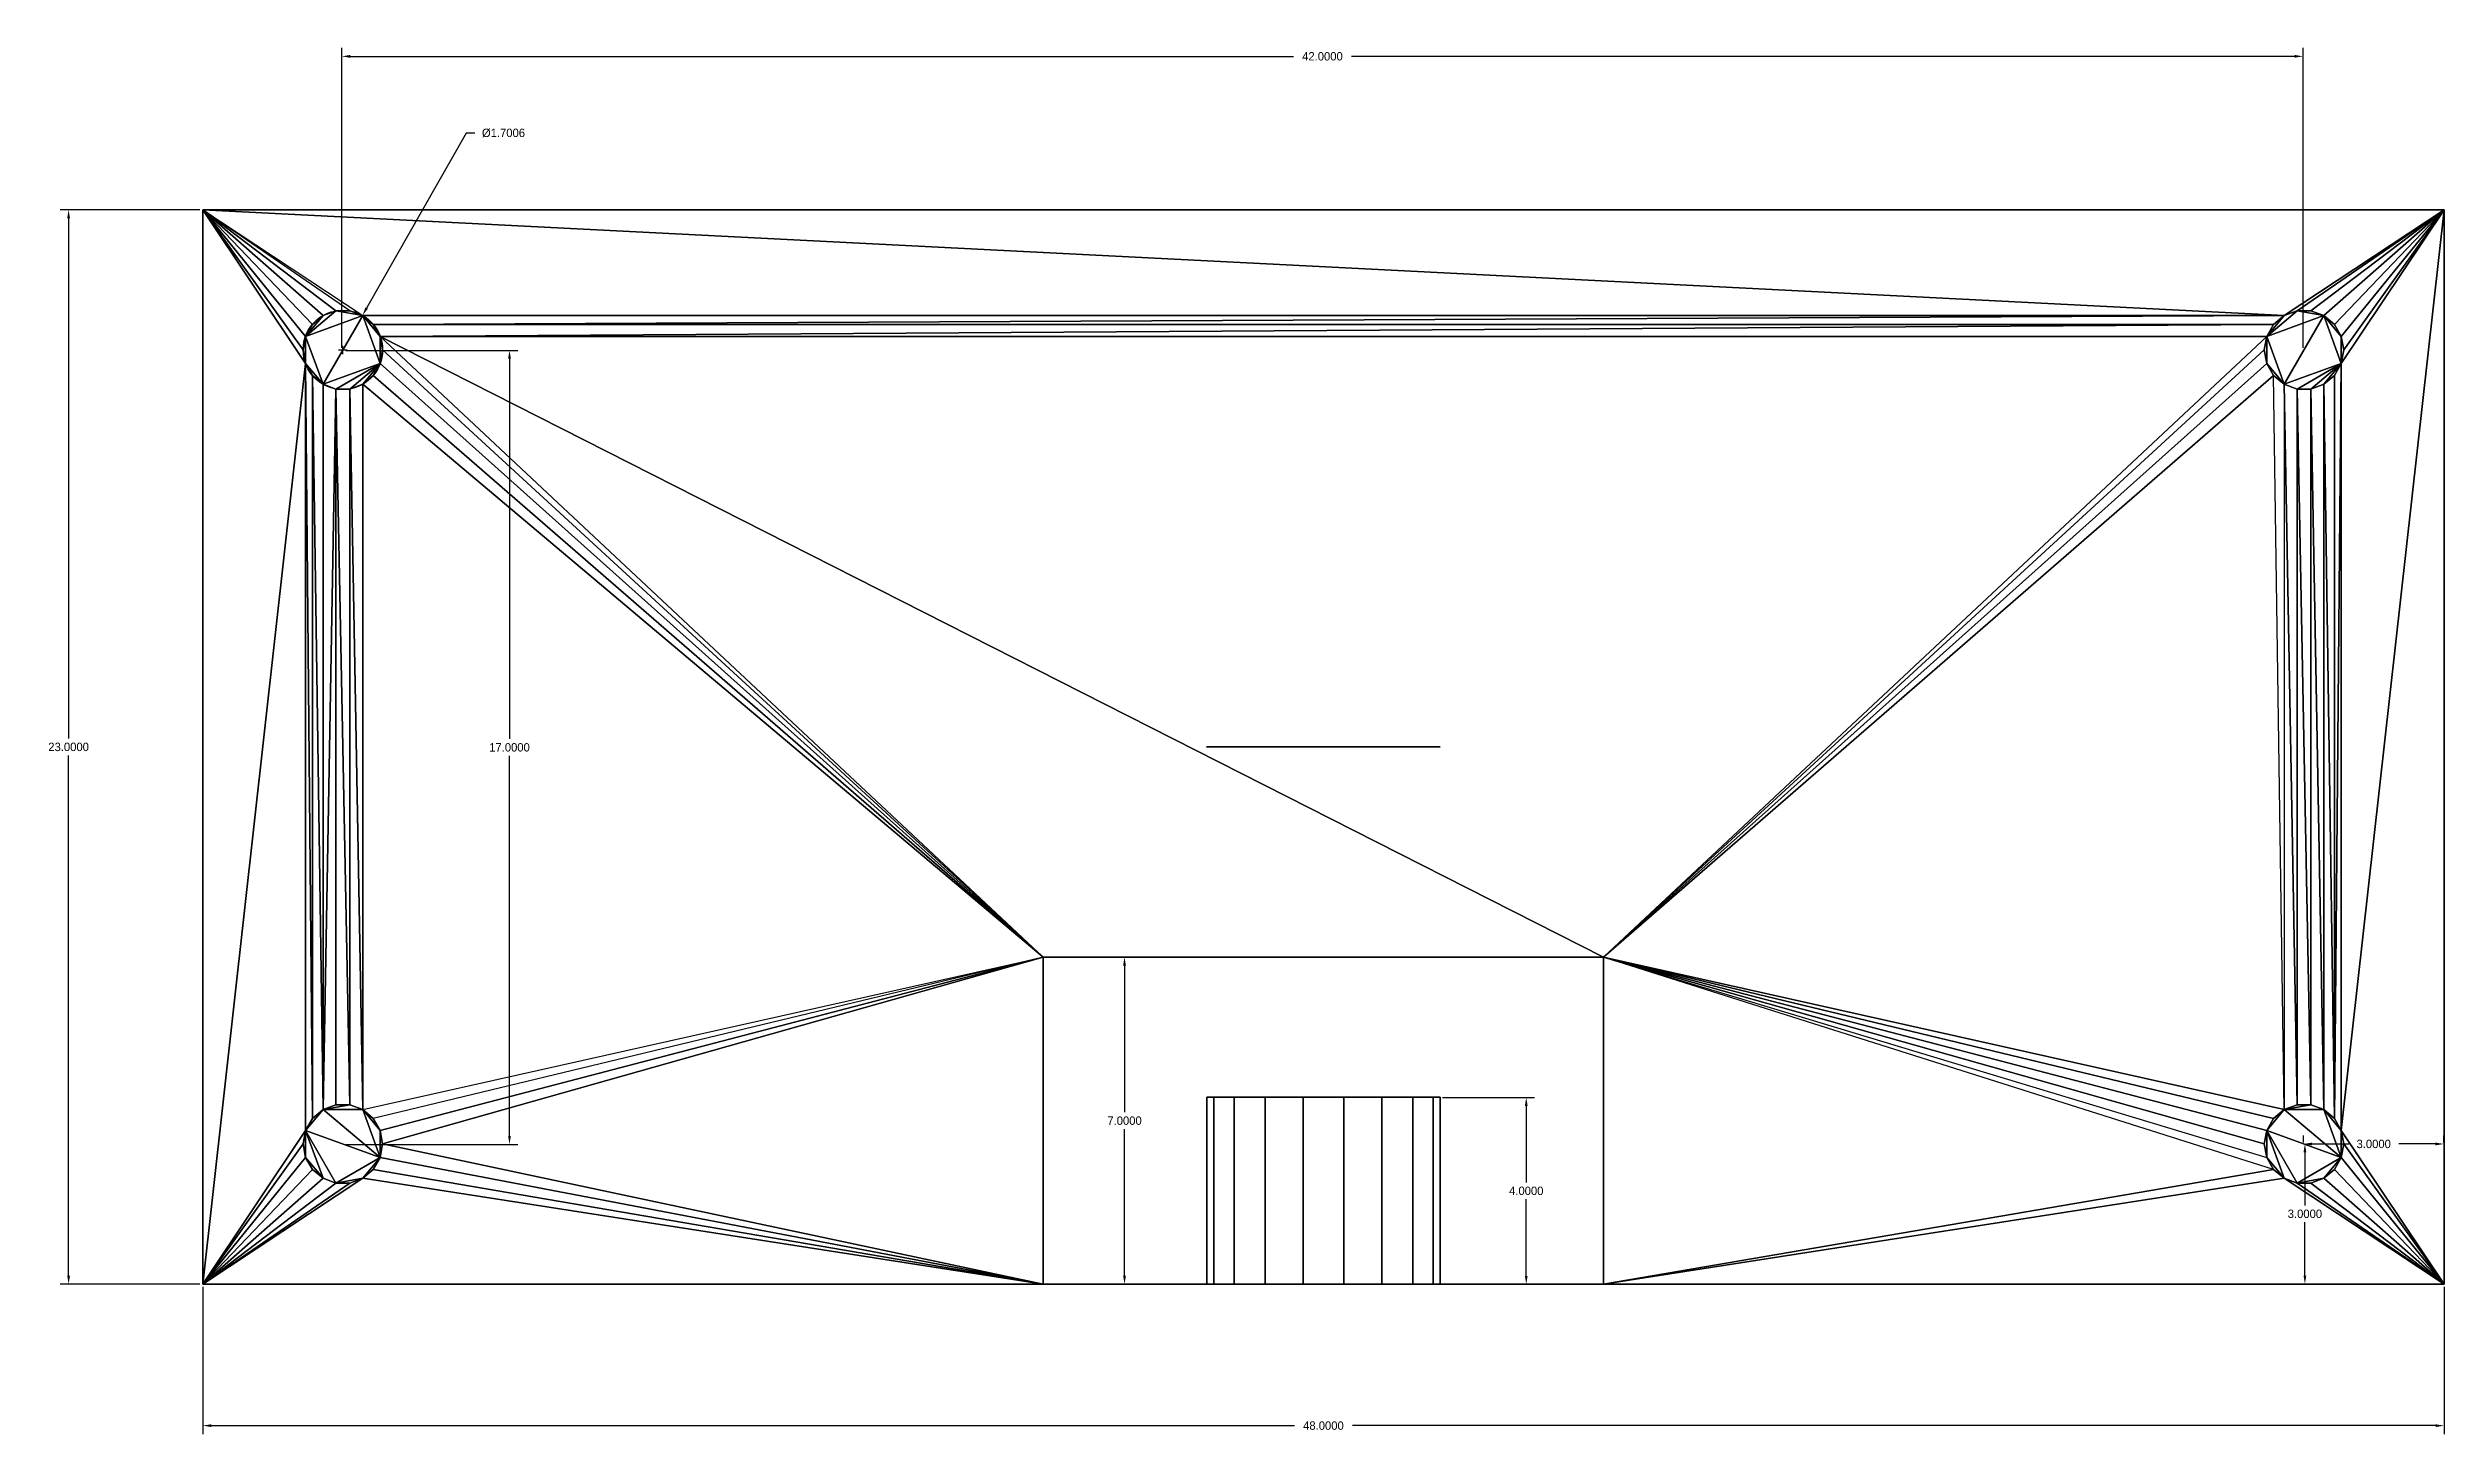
# Model space of a CAD drawing. Header units: millimetres. Extents: x -27.3 to 24, y -14.7 to 15.
import ezdxf

# ---------------------------------------------------------------- set-up
doc = ezdxf.new("R2010")
doc.units = ezdxf.units.MM
doc.header["$MEASUREMENT"] = 0
doc.layers.add('Default', color=7, linetype='Continuous', true_color=0x000000)
doc.dimstyles.get("Standard").update_dxf_attribs({"dimtxt": 0.18, "dimasz": 0.18, "dimexe": 0.18, "dimexo": 0.0625, "dimgap": 0.09, "dimtad": 0, "dimtih": 1, "dimtoh": 1, "dimdec": 4, "dimzin": 0, "dimdsep": 46, "dimtxsty": 'Standard', "dimcen": 0.09, "dimadec": 0, "dimazin": 0, "dimtfac": 1, "dimtdec": 4, "dimtofl": 0, "dimtmove": 0, "dimatfit": 3, "dimfxl": 0, "dimtolj": 1, "dimtzin": 0, "dimarcsym": 0})

# ---------------------------------------------------------------- blocks, each defined once
blk = doc.blocks.new('*D10')
at = {"layer": 'Default', "color": 0, "lineweight": -2}
for p, q in [((-5.942678837949971, -4.50249625109324), (-4.079657115211121, -4.50249625109324)), ((-4.25965711521112, -4.68249625109324), (-4.25965711521112, -7.822498223558489)), ((-4.25965711521112, -11.32250019602374), (-4.25965711521112, -8.182498223558488)), ((-5.942678837949971, -11.50250019602374), (-4.079657115211121, -11.50250019602374))]:
    blk.add_line(p, q, dxfattribs=at)
at = {"layer": 'Default', "color": 0}
for points in [[(-4.22965711521112, -4.68249625109324), (-4.289657115211121, -4.68249625109324), (-4.25965711521112, -4.50249625109324)], [(-4.289657115211121, -11.32250019602374), (-4.22965711521112, -11.32250019602374), (-4.25965711521112, -11.50250019602374)]]:
    blk.add_solid(points, dxfattribs=at)
at = {"layer": 'Defpoints', "color": 0}
for p in [(-6.005178837949971, -4.50249625109324), (-4.25965711521112, -4.50249625109324), (-6.005178837949971, -11.50250019602374)]:
    blk.add_point(p, dxfattribs=at)
at = {"layer": 'Default', "color": 0, "insert": (-4.25965711521112, -8.002498223558488), "char_height": 0.18, "attachment_point": 5}
blk.add_mtext('\\A1;7.0000', dxfattribs=at)
blk = doc.blocks.new('*D11')
at = {"layer": 'Default', "color": 0, "lineweight": -2}
for p, q in [((2.548679008362764, -7.505190202642469), (4.523685441344474, -7.505190202642469)), ((4.343685441344475, -7.685190202642469), (4.343685441344475, -9.325190978137941)), ((4.343685441344475, -11.32519175363341), (4.343685441344475, -9.68519097813794)), ((2.548679008362764, -11.50519175363341), (4.523685441344474, -11.50519175363341))]:
    blk.add_line(p, q, dxfattribs=at)
at = {"layer": 'Default', "color": 0}
for points in [[(4.373685441344475, -7.685190202642469), (4.313685441344474, -7.685190202642469), (4.343685441344475, -7.505190202642469)], [(4.313685441344474, -11.32519175363341), (4.373685441344475, -11.32519175363341), (4.343685441344475, -11.50519175363341)]]:
    blk.add_solid(points, dxfattribs=at)
at = {"layer": 'Defpoints', "color": 0}
for p in [(2.486179008362764, -7.505190202642469), (4.343685441344475, -7.505190202642469), (2.486179008362764, -11.50519175363341)]:
    blk.add_point(p, dxfattribs=at)
at = {"layer": 'Default', "color": 0, "insert": (4.343685441344475, -9.505190978137941), "char_height": 0.18, "attachment_point": 5}
blk.add_mtext('\\A1;4.0000', dxfattribs=at)
blk = doc.blocks.new('*D12')
at = {"layer": 'Default', "color": 0, "lineweight": -2}
for p, q in [((20.99270345386308, -8.467240599026207), (20.99270345386308, -8.321005267310737)), ((21.17270345386308, -8.501005267310736), (21.95698547870334, -8.501005267310736)), ((23.81269607497217, -8.501005267310736), (23.02841405013191, -8.501005267310736)), ((23.99269607497217, -8.467240599026207), (23.99269607497217, -8.321005267310737))]:
    blk.add_line(p, q, dxfattribs=at)
at = {"layer": 'Default', "color": 0}
for points in [[(21.17270345386308, -8.471005267310737), (21.17270345386308, -8.531005267310736), (20.99270345386308, -8.501005267310736)], [(23.81269607497217, -8.531005267310736), (23.81269607497217, -8.471005267310737), (23.99269607497217, -8.501005267310736)]]:
    blk.add_solid(points, dxfattribs=at)
at = {"layer": 'Defpoints', "color": 0}
for p in [(20.99270345386308, -8.501005267310736), (20.99270345386308, -8.529740599026207), (23.99269607497217, -8.529740599026207)]:
    blk.add_point(p, dxfattribs=at)
at = {"layer": 'Default', "color": 0, "insert": (22.49269976441763, -8.501005267310736), "char_height": 0.18, "attachment_point": 5}
blk.add_mtext('\\A1;3.0000', dxfattribs=at)
blk = doc.blocks.new('*D13')
at = {"layer": 'Default', "color": 0, "lineweight": -2}
for p, q in [((21.01944297411759, -8.677001483331187), (21.01944297411759, -9.817021174558139)), ((21.05602523757429, -8.497001483331188), (21.19944297411759, -8.497001483331188)), ((21.01944297411759, -11.31704086578509), (21.01944297411759, -10.17702117455814)), ((21.05602523757429, -11.49704086578509), (21.19944297411759, -11.49704086578509))]:
    blk.add_line(p, q, dxfattribs=at)
at = {"layer": 'Default', "color": 0}
for points in [[(21.04944297411759, -8.677001483331187), (20.98944297411759, -8.677001483331187), (21.01944297411759, -8.497001483331188)], [(20.98944297411759, -11.31704086578509), (21.04944297411759, -11.31704086578509), (21.01944297411759, -11.49704086578509)]]:
    blk.add_solid(points, dxfattribs=at)
at = {"layer": 'Defpoints', "color": 0}
for p in [(20.99352523757429, -8.497001483331188), (21.01944297411759, -8.497001483331188), (20.99352523757429, -11.49704086578509)]:
    blk.add_point(p, dxfattribs=at)
at = {"layer": 'Default', "color": 0, "insert": (21.01944297411759, -9.997021174558139), "char_height": 0.18, "attachment_point": 5}
blk.add_mtext('\\A1;3.0000', dxfattribs=at)
blk = doc.blocks.new('*D14')
at = {"layer": 'Default', "color": 0, "lineweight": -2}
for p, q in [((-21.02116320623197, 8.542385143834673), (-21.02116320623197, 14.96610161624577)), ((20.97882645176387, 8.542385143834673), (20.97882645176387, 14.96610161624577)), ((-20.84116320623197, 14.78610161624577), (-0.642596948662618, 14.78610161624577)), ((20.79882645176387, 14.78610161624577), (0.6002601941945187, 14.78610161624577))]:
    blk.add_line(p, q, dxfattribs=at)
at = {"layer": 'Default', "color": 0}
for points in [[(-20.84116320623197, 14.81610161624577), (-20.84116320623197, 14.75610161624577), (-21.02116320623197, 14.78610161624577)], [(20.79882645176387, 14.75610161624577), (20.79882645176387, 14.81610161624577), (20.97882645176387, 14.78610161624577)]]:
    blk.add_solid(points, dxfattribs=at)
at = {"layer": 'Defpoints', "color": 0}
for p in [(20.97882645176387, 14.78610161624577), (-21.02116320623197, 8.479885143834673), (20.97882645176387, 8.479885143834673)]:
    blk.add_point(p, dxfattribs=at)
at = {"layer": 'Default', "color": 0, "insert": (-0.02116837723405141, 14.78610161624577), "char_height": 0.18, "attachment_point": 5}
blk.add_mtext('\\A1;42.0000', dxfattribs=at)
blk = doc.blocks.new('*D15')
at = {"layer": 'Default', "color": 0, "lineweight": -2}
for p, q in [((-20.93517236713432, 8.490088239287436), (-17.25150374080687, 8.490088239287436)), ((-17.43150374080687, 8.310088239287436), (-17.43150374080687, 0.170083603970463)), ((-17.43150374080687, -8.32992103134651), (-17.43150374080687, -0.1899163960295365)), ((-20.93517236713432, -8.50992103134651), (-17.25150374080687, -8.50992103134651))]:
    blk.add_line(p, q, dxfattribs=at)
at = {"layer": 'Default', "color": 0}
for points in [[(-17.40150374080687, 8.310088239287436), (-17.46150374080687, 8.310088239287436), (-17.43150374080687, 8.490088239287436)], [(-17.46150374080687, -8.32992103134651), (-17.40150374080687, -8.32992103134651), (-17.43150374080687, -8.50992103134651)]]:
    blk.add_solid(points, dxfattribs=at)
at = {"layer": 'Defpoints', "color": 0}
for p in [(-20.99767236713432, 8.490088239287436), (-17.43150374080687, 8.490088239287436), (-20.99767236713432, -8.50992103134651)]:
    blk.add_point(p, dxfattribs=at)
at = {"layer": 'Default', "color": 0, "insert": (-17.43150374080687, -0.009916396029536756), "char_height": 0.18, "attachment_point": 5}
blk.add_mtext('\\A1;17.0000', dxfattribs=at)
blk = doc.blocks.new('*D16')
at = {"layer": 'Default', "color": 0, "lineweight": -2}
for p, q in [((-24.00023804897772, -11.56264676461337), (-24.00023804897772, -14.71196378086463)), ((23.99971467574131, -11.56264676461337), (23.99971467574131, -14.71196378086463)), ((-23.82023804897772, -14.53196378086463), (-0.621690258046776, -14.53196378086463)), ((23.81971467574131, -14.53196378086463), (0.6211668848103606, -14.53196378086463))]:
    blk.add_line(p, q, dxfattribs=at)
at = {"layer": 'Default', "color": 0}
for points in [[(-23.82023804897772, -14.50196378086463), (-23.82023804897772, -14.56196378086462), (-24.00023804897772, -14.53196378086463)], [(23.81971467574131, -14.56196378086462), (23.81971467574131, -14.50196378086463), (23.99971467574131, -14.53196378086463)]]:
    blk.add_solid(points, dxfattribs=at)
at = {"layer": 'Defpoints', "color": 0}
for p in [(-24.00023804897772, -11.50014676461337), (23.99971467574131, -11.50014676461337), (23.99971467574131, -14.53196378086463)]:
    blk.add_point(p, dxfattribs=at)
at = {"layer": 'Default', "color": 0, "insert": (-0.0002616866182094668, -14.53196378086463), "char_height": 0.18, "attachment_point": 5}
blk.add_mtext('\\A1;48.0000', dxfattribs=at)
blk = doc.blocks.new('*D17')
at = {"layer": 'Default', "color": 0, "lineweight": -2}
for p, q in [((-24.06253225103078, 11.50000333894822), (-27.0537425117513, 11.50000333894822)), ((-26.8737425117513, 11.32000333894822), (-26.8737425117513, 0.1799886201110166)), ((-26.8737425117513, -11.32002609872618), (-26.8737425117513, -0.1800113798889829)), ((-24.06253225103078, -11.50002609872618), (-27.0537425117513, -11.50002609872618))]:
    blk.add_line(p, q, dxfattribs=at)
at = {"layer": 'Default', "color": 0}
for points in [[(-26.8437425117513, 11.32000333894822), (-26.9037425117513, 11.32000333894822), (-26.8737425117513, 11.50000333894822)], [(-26.9037425117513, -11.32002609872618), (-26.8437425117513, -11.32002609872618), (-26.8737425117513, -11.50002609872618)]]:
    blk.add_solid(points, dxfattribs=at)
at = {"layer": 'Defpoints', "color": 0}
for p in [(-26.8737425117513, 11.50000333894822), (-24.00003225103078, 11.50000333894822), (-24.00003225103078, -11.50002609872618)]:
    blk.add_point(p, dxfattribs=at)
at = {"layer": 'Default', "color": 0, "insert": (-26.8737425117513, -1.137988898314291e-05), "char_height": 0.18, "attachment_point": 5}
blk.add_mtext('\\A1;23.0000', dxfattribs=at)
blk = doc.blocks.new('*D18')
at = {"layer": 'Default', "color": 0, "lineweight": -2}
for p, q in [((-18.35724644206851, 13.14456114441874), (-20.49065763427357, 9.39572953730692)), ((-18.17724644206851, 13.14456114441874), (-18.35724644206851, 13.14456114441874))]:
    blk.add_line(p, q, dxfattribs=at)
at = {"layer": 'Default', "color": 0}
for p, q in [((-21.09024126667136, 8.500288829683576), (-20.91024126667136, 8.500288829683576)), ((-21.00024126667136, 8.410288829683576), (-21.00024126667136, 8.590288829683576))]:
    blk.add_line(p, q, dxfattribs=at)
blk.add_solid([(-20.51673118808728, 9.410567656848274), (-20.46458408045986, 9.380891417765566), (-20.5796863515217, 9.239288214424654)], dxfattribs=at)
at = {"layer": 'Defpoints', "color": 0}
for p in [(-20.5796863515217, 9.239288214424654), (-21.42079618182101, 7.761289444942499)]:
    blk.add_point(p, dxfattribs=at)
at = {"layer": 'Default', "color": 0, "insert": (-17.56010358492566, 13.14456114441874), "char_height": 0.18, "attachment_point": 5}
blk.add_mtext('\\A1;%%c1.7006', dxfattribs=at)

msp = doc.modelspace()

# ---------------------------------------------------------------- linework, layer by layer
at = {"layer": 'Default'}
msp.add_circle((-21.00024126667136, 8.500288829683573), 0.8502861443680215, dxfattribs=at)
at = {"layer": 'Default', "extrusion": (0, 1, 0)}
msp.add_circle((0.00253514153851897, 5.471663305123285), 2.499964092719049, dxfattribs=at)

# ---------------------------------------------------------------- dimensions: what is measured, and where the dimension line sits
at = {"layer": 'Default'}
for base, p1, p2, picture, middle in [((20.97882645176387, 14.78610161624577), (-21.02116320623197, 8.479885143834673), (20.97882645176387, 8.479885143834673), '*D14', (-0.02116837723405141, 14.78610161624577)), ((20.99270345386308, -8.501005267310736), (23.99269607497217, -8.529740599026207), (20.99270345386308, -8.529740599026207), '*D12', (22.49269976441763, -8.501005267310736)), ((23.99971467574131, -14.53196378086463), (-24.00023804897772, -11.50014676461337), (23.99971467574131, -11.50014676461337), '*D16', (-0.0002616866182094668, -14.53196378086463))]:
    dim = msp.add_linear_dim(base=base, p1=p1, p2=p2, dimstyle='Standard', dxfattribs=at)
    dim.commit()
    dim.dimension.update_dxf_attribs({"geometry": picture, "text_midpoint": middle})
dim = msp.add_diameter_dim_2p(p1=(-21.42079618182101, 7.761289444942499), p2=(-20.5796863515217, 9.239288214424654), dimstyle='Standard', override={"dimtad": 0, "dimtofl": 0}, dxfattribs=at)
dim.commit()
dim.dimension.update_dxf_attribs({"geometry": '*D18', "text_midpoint": (-17.56010358492566, 13.14456114441874), "dimtype": 163})
for base, p1, p2, picture, middle in [((-26.8737425117513, 11.50000333894822), (-24.00003225103078, -11.50002609872618), (-24.00003225103078, 11.50000333894822), '*D17', (-26.8737425117513, -1.137988898314291e-05)), ((-17.43150374080687, 8.490088239287436), (-20.99767236713432, -8.50992103134651), (-20.99767236713432, 8.490088239287436), '*D15', (-17.43150374080687, -0.009916396029536756)), ((-4.25965711521112, -4.50249625109324), (-6.005178837949971, -11.50250019602374), (-6.005178837949971, -4.50249625109324), '*D10', (-4.25965711521112, -8.002498223558488)), ((4.343685441344475, -7.505190202642469), (2.486179008362764, -11.50519175363341), (2.486179008362764, -7.505190202642469), '*D11', (4.343685441344475, -9.505190978137941)), ((21.01944297411759, -8.497001483331188), (20.99352523757429, -11.49704086578509), (20.99352523757429, -8.497001483331188), '*D13', (21.01944297411759, -9.997021174558139))]:
    dim = msp.add_linear_dim(base=base, p1=p1, p2=p2, angle=90, dimstyle='Standard', dxfattribs=at)
    dim.commit()
    dim.dimension.update_dxf_attribs({"geometry": picture, "text_midpoint": middle})

# ---------------------------------------------------------------- meshes
at = {"color": 156, "true_color": 0x083d8a}
mesh = msp.add_polyface(dxfattribs=at)
corners = [(-24, -11.5, 17.00000381469727), (-24, 11.5, 17.00000381469727), (-24.00000190734863, 11.5, 3.814697265625e-06), (-24.00000190734863, -11.5, 3.814697265625e-06), (-21.79874038696289, 8.790717124938965, 3.000002861022949), (-21.79873847961426, 8.790717124938965, 17.00000381469727), (-21.85000038146973, 8.5, 17.00000381469727), (-21.85000228881836, 8.5, 3.000002861022949), (-21.79873847961426, 8.209281921386719, 17.00000381469727), (-21.79874038696289, 8.209281921386719, 3.000002861022949), (-21.65113830566406, 7.953629970550537, 17.00000381469727), (-21.6511402130127, 7.953629970550537, 3.000002861022949), (-21.42499923706055, 7.763878345489502, 17.00000381469727), (-21.42500114440918, 7.763878345489502, 3.000002861022949), (-21.1476001739502, 7.66291332244873, 17.00000381469727), (-21.14760208129883, 7.66291332244873, 3.000002861022949), (-20.85239791870117, 7.66291332244873, 17.00000381469727), (-20.8523998260498, 7.66291332244873, 3.000002861022949), (-20.57500267028809, 9.23612117767334, 3.000002861022949), (-20.57500076293945, 9.23612117767334, 17.00000381469727), (-20.8523998260498, 9.33708667755127, 17.00000381469727), (-20.85240173339844, 9.33708667755127, 3.000002861022949), (-21.1476001739502, 9.33708667755127, 17.00000381469727), (-21.14760208129883, 9.33708667755127, 3.000002861022949), (-21.42499923706055, 9.236122131347656, 17.00000381469727), (-21.42500114440918, 9.236122131347656, 3.000002861022949), (-21.65113830566406, 9.046369552612305, 17.00000381469727), (-21.6511402130127, 9.046369552612305, 3.000002861022949), (-21.79873847961426, -8.209282875061035, 17.00000381469727), (-21.65113830566406, -7.953630447387695, 17.00000381469727), (-21.79873847961426, 8.209281921386719, 17.00000381469727), (-21.42499923706055, -7.763878345489502, 17.00000381469727), (-21.65113830566406, 7.953629970550537, 17.00000381469727), (-21.1476001739502, -7.66291332244873, 17.00000381469727), (-20.8523998260498, -7.66291332244873, 17.00000381469727), (-21.1476001739502, 7.66291332244873, 17.00000381469727), (-20.85239791870117, 7.66291332244873, 17.00000381469727), (-21.42499923706055, 7.763878345489502, 17.00000381469727), (-21.85000038146973, 8.5, 17.00000381469727), (-24, 11.5, 17.00000381469727), (-21.79873847961426, 8.790717124938965, 17.00000381469727), (-21.65113830566406, 9.046369552612305, 17.00000381469727), (-21.42499923706055, 9.236122131347656, 17.00000381469727), (-21.1476001739502, 9.33708667755127, 17.00000381469727), (-20.8523998260498, 9.33708667755127, 17.00000381469727), (-21.14760208129883, 9.33708667755127, 3.000002861022949), (-21.42500114440918, 9.236122131347656, 3.000002861022949), (-21.79874038696289, 8.790717124938965, 3.000002861022949), (-21.6511402130127, 9.046369552612305, 3.000002861022949), (-21.85000228881836, 8.5, 3.000002861022949), (-21.79874038696289, 8.209281921386719, 3.000002861022949), (-21.6511402130127, 7.953629970550537, 3.000002861022949), (-21.42500114440918, 7.763878345489502, 3.000002861022949), (-21.14760208129883, 7.66291332244873, 3.000002861022949), (-20.20126342773438, 8.209282875061035, 3.000002861022949), (-20.57500267028809, 9.23612117767334, 3.000002861022949), (-20.85240173339844, 9.33708667755127, 3.000002861022949)]
mesh.append_faces([[corners[k] for k in face] for face in [(0, 1, 2, 3), (4, 5, 6, 7), (6, 8, 9, 7), (8, 10, 11, 9), (11, 10, 12, 13), (13, 12, 14, 15), (15, 14, 16, 17), (18, 19, 20, 21), (21, 20, 22, 23), (22, 24, 25, 23), (25, 24, 26, 27), (27, 26, 5, 4), (28, 29, 30, 30), (29, 31, 32, 32), (33, 34, 35, 35), (36, 35, 34, 34), (37, 32, 31, 31), (32, 30, 29, 29), (30, 38, 39, 39), (38, 40, 39, 39), (40, 41, 39, 39), (41, 42, 39, 39), (42, 43, 39, 39), (43, 44, 39, 39), (45, 46, 47, 47), (46, 48, 47, 47), (47, 49, 50, 50), (50, 51, 52, 52), (52, 53, 54, 54), (55, 56, 45, 45), (45, 47, 55, 55), (47, 50, 52, 52), (55, 47, 52, 52)]], dxfattribs={"color": 156})
mesh = msp.add_polyface(dxfattribs=at)
corners = [(23.99999809265137, -11.5, -3.814697265625e-06), (-24.00000190734863, -11.5, 3.814697265625e-06), (-24.00000190734863, 11.5, 3.814697265625e-06), (23.99999809265137, 11.5, -3.814697265625e-06), (-24, 11.5, 17.00000381469727), (24, 11.5, 16.99999618530273), (23.99999809265137, 11.5, -3.814697265625e-06), (-24.00000190734863, 11.5, 3.814697265625e-06), (-20.8523998260498, 7.66291332244873, 3.000002861022949), (-20.85239791870117, 7.66291332244873, 17.00000381469727), (-20.57499885559082, 7.763878345489502, 17.00000381469727), (-20.57500076293945, 7.763878345489502, 3.000002861022949), (-20.34886169433594, 7.953630447387695, 17.00000381469727), (-20.34886360168457, 7.953630447387695, 3.000002861022949), (-20.20126152038574, 8.209282875061035, 17.00000381469727), (-20.20126342773438, 8.209282875061035, 3.000002861022949), (-20.14999961853027, 8.5, 17.00000381469727), (-20.15000152587891, 8.5, 3.000002861022949), (-20.20126152038574, 8.790717124938965, 17.00000381469727), (-20.20126342773438, 8.790717124938965, 3.000002861022949), (-20.34886169433594, 9.046369552612305, 17.00000381469727), (-20.34886360168457, 9.046369552612305, 3.000002861022949), (-20.57500076293945, 9.23612117767334, 17.00000381469727), (-20.57500267028809, 9.23612117767334, 3.000002861022949), (-6, -4.5, 17), (-20.34886169433594, -7.953630447387695, 17.00000381469727), (-20.20126152038574, -8.209282875061035, 17.00000381469727), (-20.14999961853027, -8.5, 17.00000381469727), (-20.57500076293945, -7.763878345489502, 17.00000381469727), (-6, -4.5, 17), (-20.57499885559082, 7.763878345489502, 17.00000381469727), (6, -4.5, 17), (-20.20126152038574, 8.790717124938965, 17.00000381469727), (-24, 11.5, 17.00000381469727), (-20.57500076293945, 9.23612117767334, 17.00000381469727), (20.57500076293945, 9.236122131347656, 16.99999618530273), (-20.14999961853027, 8.5, 17.00000381469727), (-20.20126152038574, 8.209282875061035, 17.00000381469727), (-20.34886169433594, 7.953630447387695, 17.00000381469727), (-20.85239791870117, 7.66291332244873, 17.00000381469727), (-21.14760208129883, 7.66291332244873, 3.000002861022949), (-20.8523998260498, 7.66291332244873, 3.000002861022949), (-20.20126342773438, 8.209282875061035, 3.000002861022949), (-20.57500076293945, 7.763878345489502, 3.000002861022949), (-20.34886360168457, 7.953630447387695, 3.000002861022949), (-20.15000152587891, 8.5, 3.000002861022949), (-20.20126342773438, 8.790717124938965, 3.000002861022949), (-20.34886360168457, 9.046369552612305, 3.000002861022949), (-20.57500267028809, 9.23612117767334, 3.000002861022949), (-21.42500114440918, 7.763878345489502, 3.000002861022949), (0.4341201186180115, -7.499999523162842, 7.962018966674805), (-0.4341205954551697, -7.499999523162842, 7.962019920349121), (-1.25000011920929, -7.499999523162842, 7.665063858032227), (-1.915111660957336, -7.499999523162842, 7.106969833374023), (-0.4341223835945129, -7.500000476837158, 3.037981033325195), (-2.34923267364502, -7.5, 6.35505199432373), (-2.500001668930054, -7.5, 5.5), (-1.915113091468811, -7.500000476837158, 3.893031120300293), (-2.349233388900757, -7.5, 4.644949913024902), (0.4341186285018921, -7.500000476837158, 3.037981033325195), (1.915109038352966, -7.500000476837158, 3.893031120300293)]
mesh.append_faces([[corners[k] for k in face] for face in [(0, 1, 2, 3), (4, 5, 6, 7), (8, 9, 10, 11), (11, 10, 12, 13), (13, 12, 14, 15), (15, 14, 16, 17), (17, 16, 18, 19), (19, 18, 20, 21), (21, 20, 22, 23), (24, 25, 26, 26), (26, 27, 24, 24), (28, 29, 30, 30), (29, 31, 32, 32), (33, 34, 35, 35), (32, 36, 29, 29), (36, 37, 29, 29), (37, 38, 29, 29), (38, 30, 29, 29), (30, 39, 28, 28), (40, 41, 42, 42), (43, 44, 42, 42), (43, 42, 41, 41), (42, 45, 46, 46), (46, 47, 48, 48), (49, 42, 48, 48), (42, 46, 48, 48), (50, 51, 52, 52), (52, 53, 54, 54), (53, 55, 56, 56), (57, 54, 58, 58), (54, 53, 56, 56), (54, 59, 52, 52), (60, 50, 52, 52)]], dxfattribs={"color": 156})
mesh = msp.add_polyface(dxfattribs=at)
corners = [(-21.79874038696289, -8.209282875061035, 3.000002861022949), (-21.79873847961426, -8.209282875061035, 17.00000381469727), (-21.85000038146973, -8.5, 17.00000381469727), (-21.85000228881836, -8.5, 3.000002861022949), (-21.79873847961426, -8.790718078613281, 17.00000381469727), (-21.79874038696289, -8.790718078613281, 3.000002861022949), (-21.65113830566406, -9.046369552612305, 17.00000381469727), (-21.6511402130127, -9.046369552612305, 3.000002861022949), (-21.42499923706055, -9.236122131347656, 17.00000381469727), (-21.42500114440918, -9.236122131347656, 3.000002861022949), (-21.1476001739502, -9.33708667755127, 17.00000381469727), (-21.14760208129883, -9.33708667755127, 3.000002861022949), (-20.85239791870117, -9.33708667755127, 17.00000381469727), (-20.8523998260498, -9.33708667755127, 3.000002861022949), (-20.85240173339844, -7.66291332244873, 3.000002861022949), (-20.8523998260498, -7.66291332244873, 17.00000381469727), (-21.1476001739502, -7.66291332244873, 17.00000381469727), (-21.14760208129883, -7.66291332244873, 3.000002861022949), (-21.42499923706055, -7.763878345489502, 17.00000381469727), (-21.42500114440918, -7.763878345489502, 3.000002861022949), (-21.65113830566406, -7.953630447387695, 17.00000381469727), (-21.6511402130127, -7.953630447387695, 3.000002861022949), (-20.57499885559082, -9.23612117767334, 17.00000381469727), (-20.85239791870117, -9.33708667755127, 17.00000381469727), (-24, -11.5, 17.00000381469727), (-21.1476001739502, -9.33708667755127, 17.00000381469727), (-21.42499923706055, -9.236122131347656, 17.00000381469727), (-21.65113830566406, -9.046369552612305, 17.00000381469727), (-21.79873847961426, -8.790718078613281, 17.00000381469727), (-21.85000038146973, -8.5, 17.00000381469727), (-21.79873847961426, -8.209282875061035, 17.00000381469727), (-21.42499923706055, -7.763878345489502, 17.00000381469727), (-21.1476001739502, -7.66291332244873, 17.00000381469727), (-21.1476001739502, 7.66291332244873, 17.00000381469727), (-20.8523998260498, -7.66291332244873, 17.00000381469727), (-20.57500076293945, -7.763878345489502, 17.00000381469727), (-20.85239791870117, 7.66291332244873, 17.00000381469727), (-21.42499923706055, 7.763878345489502, 17.00000381469727), (-21.79873847961426, 8.209281921386719, 17.00000381469727), (-24, 11.5, 17.00000381469727), (-21.14760208129883, -7.66291332244873, 3.000002861022949), (-21.42500114440918, -7.763878345489502, 3.000002861022949), (-20.85240173339844, -7.66291332244873, 3.000002861022949), (-21.6511402130127, -7.953630447387695, 3.000002861022949), (-21.79874038696289, -8.209282875061035, 3.000002861022949), (-21.85000228881836, -8.5, 3.000002861022949), (-21.79874038696289, -8.790718078613281, 3.000002861022949), (-21.6511402130127, -9.046369552612305, 3.000002861022949), (-21.42500114440918, -9.236122131347656, 3.000002861022949), (-21.14760208129883, -9.33708667755127, 3.000002861022949), (-20.8523998260498, -9.33708667755127, 3.000002861022949), (-20.57500076293945, -9.23612117767334, 3.000002861022949), (-20.57500267028809, -7.763878345489502, 3.000002861022949), (-20.20126342773438, -8.790717124938965, 3.000002861022949)]
mesh.append_faces([[corners[k] for k in face] for face in [(0, 1, 2, 3), (2, 4, 5, 3), (5, 4, 6, 7), (7, 6, 8, 9), (8, 10, 11, 9), (11, 10, 12, 13), (14, 15, 16, 17), (17, 16, 18, 19), (19, 18, 20, 21), (21, 20, 1, 0), (22, 23, 24, 24), (23, 25, 24, 24), (25, 26, 24, 24), (26, 27, 24, 24), (27, 28, 24, 24), (28, 29, 24, 24), (29, 30, 24, 24), (31, 32, 33, 33), (34, 35, 36, 36), (33, 37, 31, 31), (38, 39, 24, 24), (38, 24, 30, 30), (40, 41, 42, 42), (41, 43, 44, 44), (44, 45, 46, 46), (46, 47, 48, 48), (48, 49, 44, 44), (49, 50, 51, 51), (52, 42, 41, 41), (41, 44, 53, 53), (49, 53, 44, 44), (44, 46, 48, 48)]], dxfattribs={"color": 156})
mesh = msp.add_polyface(dxfattribs=at)
corners = [(-6, -4.5, 17), (-6.000000953674316, -4.5, 11.00000095367432), (5.999999046325684, -4.5, 10.99999904632568), (6, -4.5, 17), (6, -4.5, 17), (5.999999046325684, -4.5, 10.99999904632568), (5.999999046325684, -11.5, 10.99999904632568), (6, -11.5, 17), (-0.4341205954551697, -7.499999523162842, 7.962019920349121), (0.4341201186180115, -7.499999523162842, 7.962018966674805), (0.4341201186180115, -11.5, 7.962019920349121), (-0.4341205954551697, -11.5, 7.962020874023438), (1.249999284744263, -7.499999523162842, 7.66506290435791), (1.249999284744263, -11.5, 7.665063858032227), (1.915109992027283, -7.499999523162842, 7.106968879699707), (1.915109992027283, -11.5, 7.106968879699707), (2.349230051040649, -7.5, 6.355050086975098), (2.349230051040649, -11.5, 6.355050086975098), (2.499998331069946, -7.5, 5.5), (2.499998331069946, -11.5, 5.5), (2.349229574203491, -7.5, 4.644948959350586), (2.349229574203491, -11.5, 4.644949913024902), (1.915109038352966, -7.500000476837158, 3.893031120300293), (1.915109038352966, -11.5, 3.893031120300293), (1.249998092651367, -7.500000476837158, 3.334936141967773), (1.249998092651367, -11.5, 3.33493709564209), (0.4341186285018921, -7.500000476837158, 3.037981033325195), (0.4341186285018921, -11.5, 3.037981033325195), (20.14999961853027, -8.5, 16.99999618530273), (20.20126152038574, -8.209282875061035, 16.99999618530273), (6, -4.5, 17), (20.34886169433594, -7.953630447387695, 16.99999618530273), (20.57500076293945, -7.763878345489502, 16.99999618530273), (20.34886169433594, 7.953629970550537, 16.99999618530273), (20.20126152038574, 8.209281921386719, 16.99999618530273), (20.14999961853027, 8.5, 16.99999618530273), (20.20126152038574, 8.790717124938965, 16.99999618530273), (20.34886169433594, 9.046369552612305, 16.99999618530273), (-20.20126152038574, 8.790717124938965, 17.00000381469727), (20.57500076293945, 9.236122131347656, 16.99999618530273), (-20.34886169433594, 9.046369552612305, 17.00000381469727), (20.34886169433594, -9.046369552612305, 16.99999618530273), (6, -4.5, 17), (6, -11.5, 17), (24, 11.5, 16.99999618530273), (-24, 11.5, 17.00000381469727), (-20.57500076293945, 9.23612117767334, 17.00000381469727), (1.249999284744263, -7.499999523162842, 7.66506290435791), (0.4341201186180115, -7.499999523162842, 7.962018966674805), (1.915109038352966, -7.500000476837158, 3.893031120300293), (0.4341186285018921, -7.500000476837158, 3.037981033325195), (1.249998092651367, -7.500000476837158, 3.334936141967773), (-1.25000011920929, -7.499999523162842, 7.665063858032227), (2.349229574203491, -7.5, 4.644948959350586), (2.499998331069946, -7.5, 5.5), (2.349230051040649, -7.5, 6.355050086975098), (1.915109992027283, -7.499999523162842, 7.106968879699707)]
mesh.append_faces([[corners[k] for k in face] for face in [(0, 1, 2, 3), (4, 5, 6, 7), (8, 9, 10, 11), (9, 12, 13, 10), (12, 14, 15, 13), (15, 14, 16, 17), (16, 18, 19, 17), (18, 20, 21, 19), (21, 20, 22, 23), (22, 24, 25, 23), (24, 26, 27, 25), (28, 29, 30, 30), (29, 31, 30, 30), (31, 32, 30, 30), (32, 33, 30, 30), (33, 34, 30, 30), (34, 35, 30, 30), (35, 36, 30, 30), (36, 37, 38, 38), (37, 39, 40, 40), (41, 42, 43, 43), (44, 45, 39, 39), (46, 40, 39, 39), (40, 38, 37, 37), (38, 30, 36, 36), (47, 48, 49, 49), (50, 51, 49, 49), (49, 52, 50, 50), (49, 53, 54, 54), (54, 55, 49, 49), (55, 56, 47, 47), (55, 47, 49, 49)]], dxfattribs={"color": 156})
mesh = msp.add_polyface(dxfattribs=at)
corners = [(24, 11.5, 16.99999618530273), (24, -11.5, 16.99999618530273), (23.99999809265137, -11.5, -3.814697265625e-06), (23.99999809265137, 11.5, -3.814697265625e-06), (20.85239791870117, -9.33708667755127, 2.999997138977051), (20.8523998260498, -9.33708667755127, 16.99999618530273), (21.14760208129883, -9.33708667755127, 16.99999618530273), (21.1476001739502, -9.33708667755127, 2.999997138977051), (21.42500114440918, -9.23612117767334, 16.99999618530273), (21.42499923706055, -9.23612117767334, 2.999997138977051), (21.65113830566406, -9.046369552612305, 16.99999618530273), (21.65113639831543, -9.046369552612305, 2.999997138977051), (21.79873847961426, -8.790717124938965, 16.99999618530273), (21.79873657226562, -8.790717124938965, 2.999997138977051), (21.85000038146973, -8.5, 16.99999618530273), (21.84999847412109, -8.5, 2.999997138977051), (21.79873847961426, -8.209282875061035, 16.99999618530273), (21.79873657226562, -8.209282875061035, 2.999997138977051), (21.65113830566406, -7.953630447387695, 16.99999618530273), (21.65113639831543, -7.953630447387695, 2.999997138977051), (21.42499923706055, -7.763878345489502, 16.99999618530273), (21.42499732971191, -7.763878345489502, 2.999997138977051), (21.1476001739502, -7.66291332244873, 16.99999618530273), (21.14759826660156, -7.66291332244873, 2.999997138977051), (20.8523998260498, -7.66291332244873, 16.99999618530273), (20.85239791870117, -7.66291332244873, 2.999997138977051), (21.65113830566406, 7.953630447387695, 16.99999618530273), (21.42500114440918, 7.763878345489502, 16.99999618530273), (21.65113830566406, -7.953630447387695, 16.99999618530273), (21.14760208129883, 7.66291332244873, 16.99999618530273), (21.42499923706055, -7.763878345489502, 16.99999618530273), (21.1476001739502, -7.66291332244873, 16.99999618530273), (21.79873847961426, -8.209282875061035, 16.99999618530273), (21.85000038146973, -8.5, 16.99999618530273), (24, -11.5, 16.99999618530273), (21.79873847961426, -8.790717124938965, 16.99999618530273), (21.65113830566406, -9.046369552612305, 16.99999618530273), (21.42500114440918, -9.23612117767334, 16.99999618530273), (21.14760208129883, -9.33708667755127, 16.99999618530273), (20.8523998260498, -9.33708667755127, 16.99999618530273), (20.57500076293945, -9.236122131347656, 16.99999618530273), (20.85239791870117, -7.66291332244873, 2.999997138977051), (20.57499885559082, -7.763878345489502, 2.999997138977051), (21.14759826660156, -7.66291332244873, 2.999997138977051), (20.85239791870117, -9.33708667755127, 2.999997138977051), (21.1476001739502, -9.33708667755127, 2.999997138977051), (21.42499923706055, -9.23612117767334, 2.999997138977051), (21.65113639831543, -9.046369552612305, 2.999997138977051), (21.79873657226562, -8.790717124938965, 2.999997138977051), (21.84999847412109, -8.5, 2.999997138977051), (21.79873657226562, -8.209282875061035, 2.999997138977051), (21.65113639831543, -7.953630447387695, 2.999997138977051), (21.42499732971191, -7.763878345489502, 2.999997138977051), (20.20125961303711, -8.209282875061035, 2.999997138977051)]
mesh.append_faces([[corners[k] for k in face] for face in [(0, 1, 2, 3), (4, 5, 6, 7), (7, 6, 8, 9), (9, 8, 10, 11), (11, 10, 12, 13), (13, 12, 14, 15), (15, 14, 16, 17), (16, 18, 19, 17), (19, 18, 20, 21), (21, 20, 22, 23), (23, 22, 24, 25), (26, 27, 28, 28), (27, 29, 30, 30), (31, 30, 29, 29), (30, 28, 27, 27), (32, 33, 34, 34), (33, 35, 34, 34), (35, 36, 34, 34), (36, 37, 34, 34), (37, 38, 34, 34), (38, 39, 34, 34), (39, 40, 34, 34), (41, 42, 43, 43), (44, 45, 46, 46), (46, 47, 48, 48), (48, 49, 50, 50), (50, 51, 52, 52), (52, 43, 42, 42), (42, 53, 48, 48), (44, 46, 48, 48), (52, 42, 48, 48), (52, 48, 50, 50)]], dxfattribs={"color": 156})
mesh = msp.add_polyface(dxfattribs=at)
corners = [(20.85239791870117, 7.66291332244873, 2.999997138977051), (20.8523998260498, 7.66291332244873, 16.99999618530273), (21.14760208129883, 7.66291332244873, 16.99999618530273), (21.1476001739502, 7.66291332244873, 2.999997138977051), (21.42500114440918, 7.763878345489502, 16.99999618530273), (21.42499923706055, 7.763878345489502, 2.999997138977051), (21.65113830566406, 7.953630447387695, 16.99999618530273), (21.65113639831543, 7.953630447387695, 2.999997138977051), (21.79873847961426, 8.209282875061035, 16.99999618530273), (21.79873657226562, 8.209282875061035, 2.999997138977051), (21.85000038146973, 8.5, 16.99999618530273), (21.84999847412109, 8.5, 2.999997138977051), (21.79873847961426, 8.790717124938965, 16.99999618530273), (21.79873657226562, 8.790717124938965, 2.999997138977051), (21.65113830566406, 9.046369552612305, 16.99999618530273), (21.65113639831543, 9.046369552612305, 2.999997138977051), (21.42499923706055, 9.23612117767334, 16.99999618530273), (21.42499732971191, 9.23612117767334, 2.999997138977051), (21.1476001739502, 9.33708667755127, 16.99999618530273), (21.14759826660156, 9.33708667755127, 2.999997138977051), (20.8523998260498, 9.33708667755127, 16.99999618530273), (20.85239791870117, 9.33708667755127, 2.999997138977051), (20.57500076293945, 9.236122131347656, 16.99999618530273), (20.8523998260498, 9.33708667755127, 16.99999618530273), (24, 11.5, 16.99999618530273), (21.1476001739502, 9.33708667755127, 16.99999618530273), (21.42499923706055, 9.23612117767334, 16.99999618530273), (21.65113830566406, 9.046369552612305, 16.99999618530273), (21.79873847961426, 8.790717124938965, 16.99999618530273), (21.85000038146973, 8.5, 16.99999618530273), (21.79873847961426, 8.209282875061035, 16.99999618530273), (21.65113830566406, 7.953630447387695, 16.99999618530273), (21.65113830566406, -7.953630447387695, 16.99999618530273), (21.14760208129883, 7.66291332244873, 16.99999618530273), (20.8523998260498, 7.66291332244873, 16.99999618530273), (21.1476001739502, -7.66291332244873, 16.99999618530273), (20.8523998260498, -7.66291332244873, 16.99999618530273), (21.79873847961426, -8.209282875061035, 16.99999618530273), (24, -11.5, 16.99999618530273), (20.57499885559082, 7.763878345489502, 2.999997138977051), (20.85239791870117, 7.66291332244873, 2.999997138977051), (21.79873657226562, 8.209282875061035, 2.999997138977051), (21.1476001739502, 7.66291332244873, 2.999997138977051), (21.42499923706055, 7.763878345489502, 2.999997138977051), (21.65113639831543, 7.953630447387695, 2.999997138977051), (21.84999847412109, 8.5, 2.999997138977051), (21.79873657226562, 8.790717124938965, 2.999997138977051), (21.65113639831543, 9.046369552612305, 2.999997138977051), (21.42499732971191, 9.23612117767334, 2.999997138977051), (21.14759826660156, 9.33708667755127, 2.999997138977051), (20.85239791870117, 9.33708667755127, 2.999997138977051), (20.20125961303711, 8.790717124938965, 2.999997138977051)]
mesh.append_faces([[corners[k] for k in face] for face in [(0, 1, 2, 3), (3, 2, 4, 5), (5, 4, 6, 7), (7, 6, 8, 9), (9, 8, 10, 11), (11, 10, 12, 13), (13, 12, 14, 15), (15, 14, 16, 17), (17, 16, 18, 19), (19, 18, 20, 21), (22, 23, 24, 24), (23, 25, 24, 24), (25, 26, 24, 24), (26, 27, 24, 24), (27, 28, 24, 24), (28, 29, 24, 24), (29, 30, 24, 24), (30, 31, 32, 32), (33, 34, 35, 35), (36, 35, 34, 34), (32, 37, 30, 30), (37, 38, 24, 24), (37, 24, 30, 30), (39, 40, 41, 41), (40, 42, 41, 41), (43, 44, 41, 41), (43, 41, 42, 42), (41, 45, 46, 46), (46, 47, 48, 48), (48, 49, 50, 50), (50, 51, 48, 48), (39, 41, 48, 48), (41, 46, 48, 48)]], dxfattribs={"color": 156})
mesh = msp.add_polyface(dxfattribs=at)
corners = [(20.20125961303711, 8.790717124938965, 2.999997138977051), (20.20126152038574, 8.790717124938965, 16.99999618530273), (20.14999961853027, 8.5, 16.99999618530273), (20.14999771118164, 8.5, 2.999997138977051), (20.20126152038574, 8.209281921386719, 16.99999618530273), (20.20125961303711, 8.209281921386719, 2.999997138977051), (20.34886169433594, 7.953629970550537, 16.99999618530273), (20.3488597869873, 7.953629970550537, 2.999997138977051), (20.57500076293945, 7.763878345489502, 16.99999618530273), (20.57499885559082, 7.763878345489502, 2.999997138977051), (20.8523998260498, 7.66291332244873, 16.99999618530273), (20.85239791870117, 7.66291332244873, 2.999997138977051), (20.8523998260498, 9.33708667755127, 16.99999618530273), (20.57500076293945, 9.236122131347656, 16.99999618530273), (20.57499885559082, 9.236122131347656, 2.999997138977051), (20.85239791870117, 9.33708667755127, 2.999997138977051), (20.34886169433594, 9.046369552612305, 16.99999618530273), (20.3488597869873, 9.046369552612305, 2.999997138977051), (20.20125961303711, -8.209282875061035, 2.999997138977051), (20.20126152038574, -8.209282875061035, 16.99999618530273), (20.14999961853027, -8.5, 16.99999618530273), (20.14999771118164, -8.5, 2.999997138977051), (20.20126152038574, -8.790718078613281, 16.99999618530273), (20.20125961303711, -8.790718078613281, 2.999997138977051), (20.34886169433594, -9.046369552612305, 16.99999618530273), (20.3488597869873, -9.046369552612305, 2.999997138977051), (20.57500076293945, -9.236122131347656, 16.99999618530273), (20.57499885559082, -9.236122131347656, 2.999997138977051), (20.8523998260498, -9.33708667755127, 16.99999618530273), (20.85239791870117, -9.33708667755127, 2.999997138977051), (20.85239791870117, -7.66291332244873, 2.999997138977051), (20.8523998260498, -7.66291332244873, 16.99999618530273), (20.57500076293945, -7.763878345489502, 16.99999618530273), (20.57499885559082, -7.763878345489502, 2.999997138977051), (20.34886169433594, -7.953630447387695, 16.99999618530273), (20.3488597869873, -7.953630447387695, 2.999997138977051), (6, -4.5, 17), (20.20126152038574, -8.790718078613281, 16.99999618530273), (20.14999961853027, -8.5, 16.99999618530273), (20.8523998260498, 7.66291332244873, 16.99999618530273), (20.57500076293945, 7.763878345489502, 16.99999618530273), (20.8523998260498, -7.66291332244873, 16.99999618530273), (20.57500076293945, -7.763878345489502, 16.99999618530273), (20.57500076293945, -9.236122131347656, 16.99999618530273), (20.34886169433594, -9.046369552612305, 16.99999618530273), (6, -11.5, 17), (24, -11.5, 16.99999618530273), (20.85239791870117, 9.33708667755127, 2.999997138977051), (20.57499885559082, 9.236122131347656, 2.999997138977051), (20.20125961303711, 8.790717124938965, 2.999997138977051), (20.3488597869873, 9.046369552612305, 2.999997138977051), (20.14999771118164, 8.5, 2.999997138977051), (20.20125961303711, 8.209281921386719, 2.999997138977051), (20.3488597869873, 7.953629970550537, 2.999997138977051), (20.57499885559082, 7.763878345489502, 2.999997138977051), (21.42499732971191, 9.23612117767334, 2.999997138977051), (20.57499885559082, -7.763878345489502, 2.999997138977051), (20.3488597869873, -7.953630447387695, 2.999997138977051), (20.20125961303711, -8.209282875061035, 2.999997138977051), (20.14999771118164, -8.5, 2.999997138977051), (20.20125961303711, -8.790718078613281, 2.999997138977051), (20.3488597869873, -9.046369552612305, 2.999997138977051), (20.57499885559082, -9.236122131347656, 2.999997138977051), (20.85239791870117, -9.33708667755127, 2.999997138977051), (21.79873657226562, -8.790717124938965, 2.999997138977051)]
mesh.append_faces([[corners[k] for k in face] for face in [(0, 1, 2, 3), (2, 4, 5, 3), (4, 6, 7, 5), (7, 6, 8, 9), (9, 8, 10, 11), (12, 13, 14, 15), (14, 13, 16, 17), (17, 16, 1, 0), (18, 19, 20, 21), (20, 22, 23, 21), (23, 22, 24, 25), (25, 24, 26, 27), (26, 28, 29, 27), (30, 31, 32, 33), (33, 32, 34, 35), (35, 34, 19, 18), (36, 37, 38, 38), (39, 40, 41, 41), (40, 42, 41, 41), (43, 44, 45, 45), (45, 46, 43, 43), (47, 48, 49, 49), (48, 50, 49, 49), (49, 51, 52, 52), (52, 53, 54, 54), (49, 52, 54, 54), (55, 49, 54, 54), (56, 57, 58, 58), (58, 59, 60, 60), (60, 61, 62, 62), (62, 63, 58, 58), (63, 64, 58, 58), (58, 60, 62, 62)]], dxfattribs={"color": 156})
mesh = msp.add_polyface(dxfattribs=at)
corners = [(-6, -11.5, 17), (-6.000000953674316, -11.5, 11.00000095367432), (-6.000000953674316, -4.5, 11.00000095367432), (-6, -4.5, 17), (5.999999046325684, -11.5, 10.99999904632568), (5.999999046325684, -4.5, 10.99999904632568), (-6.000000953674316, -4.5, 11.00000095367432), (-6.000000953674316, -11.5, 11.00000095367432), (-20.8523998260498, -9.33708667755127, 3.000002861022949), (-20.85239791870117, -9.33708667755127, 17.00000381469727), (-20.57499885559082, -9.23612117767334, 17.00000381469727), (-20.57500076293945, -9.23612117767334, 3.000002861022949), (-20.34886169433594, -9.046369552612305, 17.00000381469727), (-20.34886360168457, -9.046369552612305, 3.000002861022949), (-20.20126152038574, -8.790717124938965, 17.00000381469727), (-20.20126342773438, -8.790717124938965, 3.000002861022949), (-20.14999961853027, -8.5, 17.00000381469727), (-20.15000152587891, -8.5, 3.000002861022949), (-20.20126152038574, -8.209282875061035, 17.00000381469727), (-20.20126342773438, -8.209282875061035, 3.000002861022949), (-20.34886169433594, -7.953630447387695, 17.00000381469727), (-20.34886360168457, -7.953630447387695, 3.000002861022949), (-20.57500076293945, -7.763878345489502, 17.00000381469727), (-20.57500267028809, -7.763878345489502, 3.000002861022949), (-20.8523998260498, -7.66291332244873, 17.00000381469727), (-20.85240173339844, -7.66291332244873, 3.000002861022949), (-1.915111660957336, -11.5, 7.10697078704834), (-2.34923267364502, -11.5, 6.355052947998047), (-2.34923267364502, -7.5, 6.35505199432373), (-1.915111660957336, -7.499999523162842, 7.106969833374023), (-1.25000011920929, -7.499999523162842, 7.665063858032227), (-1.25000011920929, -11.5, 7.665064811706543), (-0.4341205954551697, -7.499999523162842, 7.962019920349121), (-0.4341205954551697, -11.5, 7.962020874023438), (0.4341186285018921, -11.5, 3.037981033325195), (0.4341186285018921, -7.500000476837158, 3.037981033325195), (-0.4341223835945129, -7.500000476837158, 3.037981033325195), (-0.4341223835945129, -11.5, 3.037981033325195), (-1.250001907348633, -7.500000476837158, 3.334936141967773), (-1.250001907348633, -11.5, 3.33493709564209), (-1.915113091468811, -7.500000476837158, 3.893031120300293), (-1.915113091468811, -11.5, 3.893031120300293), (-2.349233388900757, -7.5, 4.644949913024902), (-2.349233388900757, -11.5, 4.644949913024902), (-2.500001668930054, -7.5, 5.5), (-2.500001668930054, -11.5, 5.500000953674316), (-24, -11.5, 17.00000381469727), (-6, -11.5, 17), (-20.57499885559082, -9.23612117767334, 17.00000381469727), (-6, -4.5, 17), (-20.14999961853027, -8.5, 17.00000381469727), (-20.20126152038574, -8.790717124938965, 17.00000381469727), (-20.34886169433594, -9.046369552612305, 17.00000381469727), (-20.57500076293945, -9.23612117767334, 3.000002861022949), (-20.34886360168457, -9.046369552612305, 3.000002861022949), (-20.20126342773438, -8.790717124938965, 3.000002861022949), (-20.15000152587891, -8.5, 3.000002861022949), (-20.20126342773438, -8.209282875061035, 3.000002861022949), (-20.34886360168457, -7.953630447387695, 3.000002861022949), (-20.57500267028809, -7.763878345489502, 3.000002861022949), (-21.14760208129883, -9.33708667755127, 3.000002861022949), (-21.42500114440918, -7.763878345489502, 3.000002861022949), (-2.500001668930054, -7.5, 5.5), (-2.349233388900757, -7.5, 4.644949913024902), (-0.4341223835945129, -7.500000476837158, 3.037981033325195), (-1.915113091468811, -7.500000476837158, 3.893031120300293), (-1.250001907348633, -7.500000476837158, 3.334936141967773)]
mesh.append_faces([[corners[k] for k in face] for face in [(0, 1, 2, 3), (4, 5, 6, 7), (8, 9, 10, 11), (11, 10, 12, 13), (13, 12, 14, 15), (15, 14, 16, 17), (17, 16, 18, 19), (18, 20, 21, 19), (21, 20, 22, 23), (23, 22, 24, 25), (26, 27, 28, 29), (26, 29, 30, 31), (31, 30, 32, 33), (34, 35, 36, 37), (37, 36, 38, 39), (39, 38, 40, 41), (40, 42, 43, 41), (43, 42, 44, 45), (45, 44, 28, 27), (46, 47, 48, 48), (47, 49, 50, 50), (50, 51, 47, 47), (51, 52, 47, 47), (52, 48, 47, 47), (53, 54, 55, 55), (55, 56, 57, 57), (57, 58, 59, 59), (60, 53, 55, 55), (59, 61, 55, 55), (59, 55, 57, 57), (62, 63, 64, 64), (65, 66, 64, 64)]], dxfattribs={"color": 156})

doc.saveas('drawing.dxf')
